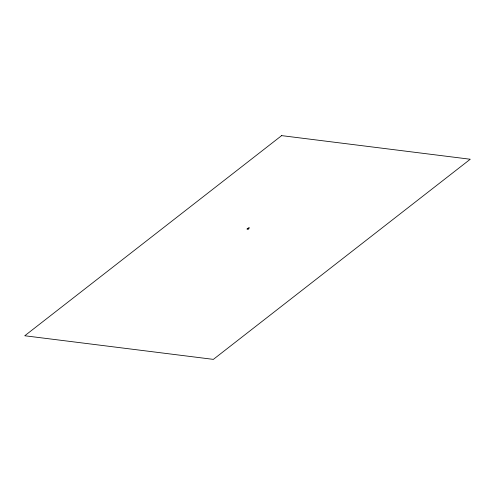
<?xml version="1.0" encoding="UTF-8"?>
<svg xmlns="http://www.w3.org/2000/svg" width="495" height="495" viewBox="0 0 495 495"><rect width="100%" height="100%" fill="white"/><g stroke="black" fill="none" stroke-linecap="round" stroke-linejoin="round"><path stroke-width="0.74" d="M248.243 229.049L247.809 229.197A0.755 0.316 -13.2 0 1 247.178 229.166M247.011 229.006A1.807 0.749 -13.2 0 1 247.457 228.597M247.828 228.436A2.927 1.213 -13.2 0 1 248.979 227.731M249.133 227.768A1.312 0.544 -13.2 0 1 249.072 228.09M248.923 228.405A2.809 1.163 -13.2 0 1 248.261 229.055M281.636 135.624L24.75 335.759L213.364 359.376L470.25 159.242L281.636 135.624"/></g></svg>
